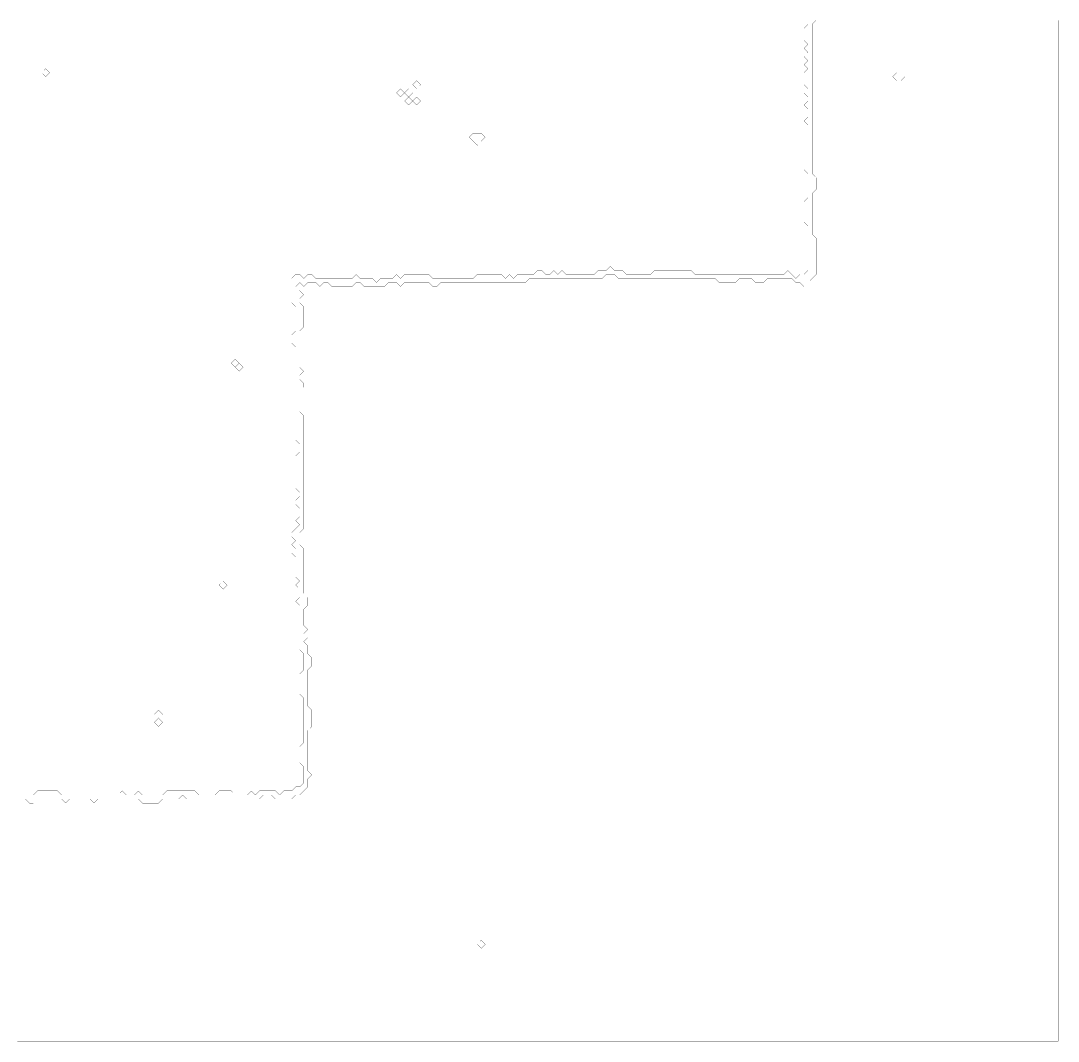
# Model space of a CAD drawing. Header units: metres. Extents: x 0 to 4862, y -4862 to 0.
# Drawn here: x 2415 to 4862, y -4862 to -2456 of the extents above; entities that cross this region are included whole.
import ezdxf

# ---------------------------------------------------------------- set-up
doc = ezdxf.new("R2010")
doc.units = ezdxf.units.M
doc.layers.add('conductor', color=1, linetype='Continuous')
doc.layers.add('substrate', color=5, linetype='Continuous')

msp = doc.modelspace()

# ---------------------------------------------------------------- linework, layer by layer
at = {"layer": 'conductor', "const_width": 0.5}
msp.add_lwpolyline([(2407, -4281.2), (2416.5, -4281.2), (2426, -4281.2), (2435.5, -4281.2), (2445, -4281.2), (2454.5, -4271.6), (2464, -4271.6), (2473.6, -4271.6), (2483.1, -4271.6), (2492.6, -4271.6), (2502.1, -4271.6), (2511.6, -4281.2), (2521.1, -4281.2), (2530.6, -4281.2), (2540.2, -4281.2), (2549.7, -4281.2), (2559.2, -4281.2), (2568.7, -4281.2), (2578.2, -4281.2), (2587.7, -4281.2), (2597.2, -4281.2), (2606.7, -4281.2), (2616.3, -4281.2), (2625.8, -4281.2), (2635.3, -4281.2), (2644.8, -4281.2), (2654.3, -4271.6), (2663.8, -4281.2), (2673.3, -4281.2), (2682.9, -4281.2), (2692.4, -4271.6), (2701.9, -4281.2), (2711.4, -4281.2), (2720.9, -4281.2), (2730.4, -4281.2), (2739.9, -4281.2), (2749.5, -4281.2), (2759, -4271.6), (2768.5, -4271.6), (2778, -4271.6), (2787.5, -4271.6), (2797, -4271.6), (2806.5, -4271.6), (2816, -4271.6), (2825.6, -4271.6), (2835.1, -4281.2), (2844.6, -4281.2), (2854.1, -4281.2), (2863.6, -4281.2), (2873.1, -4281.2), (2882.6, -4271.6), (2892.2, -4271.6), (2901.7, -4271.6), (2911.2, -4271.6), (2920.7, -4281.2), (2930.2, -4281.2), (2939.7, -4281.2), (2949.2, -4281.2), (2958.8, -4271.6), (2968.3, -4281.2), (2977.8, -4271.6), (2987.3, -4271.6), (2996.8, -4271.6), (3006.3, -4271.6), (3015.8, -4271.6), (3025.3, -4281.2), (3034.9, -4271.6), (3044.4, -4271.6), (3053.9, -4271.6), (3063.4, -4262.1), (3072.9, -4262.1), (3082.4, -4252.6), (3082.4, -4243.1), (3082.4, -4233.6), (3082.4, -4224.1), (3082.4, -4214.6), (3072.9, -4205), (3072.9, -4195.5), (3072.9, -4186), (3072.9, -4176.5), (3072.9, -4167), (3082.4, -4157.5), (3082.4, -4148), (3082.4, -4138.4), (3082.4, -4128.9), (3082.4, -4119.4), (3082.4, -4109.9), (3082.4, -4100.4), (3082.4, -4090.9), (3082.4, -4081.4), (3082.4, -4071.9), (3082.4, -4062.3), (3082.4, -4052.8), (3072.9, -4043.3), (3072.9, -4033.8), (3072.9, -4024.3), (3072.9, -4014.8), (3072.9, -4005.3), (3072.9, -3995.7), (3082.4, -3986.2), (3082.4, -3976.7), (3082.4, -3967.2), (3082.4, -3957.7), (3082.4, -3948.2), (3072.9, -3938.7), (3072.9, -3929.1), (3072.9, -3919.6), (3072.9, -3910.1), (3072.9, -3900.6), (3072.9, -3891.1), (3072.9, -3881.6), (3072.9, -3872.1), (3072.9, -3862.6), (3072.9, -3853), (3072.9, -3843.5), (3072.9, -3834), (3063.4, -3824.5), (3072.9, -3815), (3072.9, -3805.5), (3072.9, -3796), (3063.4, -3786.4), (3072.9, -3776.9), (3063.4, -3767.4), (3063.4, -3757.9), (3063.4, -3748.4), (3063.4, -3738.9), (3063.4, -3729.4), (3063.4, -3719.8), (3053.9, -3710.3), (3063.4, -3700.8), (3053.9, -3691.3), (3063.4, -3681.8), (3053.9, -3672.3), (3053.9, -3662.8), (3063.4, -3653.2), (3072.9, -3643.7), (3063.4, -3634.2), (3072.9, -3624.7), (3072.9, -3615.2), (3072.9, -3605.7), (3063.4, -3596.2), (3063.4, -3586.7), (3072.9, -3577.1), (3072.9, -3567.6), (3063.4, -3558.1), (3063.4, -3548.6), (3063.4, -3539.1), (3063.4, -3529.6), (3063.4, -3520.1), (3063.4, -3510.5), (3063.4, -3501), (3063.4, -3491.5), (3063.4, -3482), (3072.9, -3472.5), (3072.9, -3463), (3072.9, -3453.5), (3063.4, -3443.9), (3063.4, -3434.4), (3063.4, -3424.9), (3063.4, -3415.4), (3063.4, -3405.9), (3063.4, -3396.4), (3063.4, -3386.9), (3063.4, -3377.4), (3063.4, -3367.8), (3063.4, -3358.3), (3063.4, -3348.8), (3063.4, -3339.3), (3063.4, -3329.8), (3063.4, -3320.3), (3063.4, -3310.8), (3063.4, -3301.2), (3063.4, -3291.7), (3063.4, -3282.2), (3063.4, -3272.7), (3063.4, -3263.2), (3063.4, -3253.7), (3063.4, -3244.2), (3063.4, -3234.6), (3063.4, -3225.1), (3053.9, -3215.6), (3053.9, -3206.1), (3053.9, -3196.6), (3063.4, -3187.1), (3063.4, -3177.6), (3063.4, -3168.1), (3063.4, -3158.5), (3063.4, -3149), (3063.4, -3139.5), (3063.4, -3130), (3053.9, -3120.5), (3053.9, -3111), (3053.9, -3101.5), (3053.9, -3091.9), (3053.9, -3082.4), (3053.9, -3072.9), (3053.9, -3063.4), (3063.4, -3053.9), (3072.9, -3053.9), (3082.4, -3063.4), (3091.9, -3053.9), (3101.5, -3053.9), (3111, -3063.4), (3120.5, -3063.4), (3130, -3063.4), (3139.5, -3063.4), (3149, -3063.4), (3158.5, -3063.4), (3168.1, -3063.4), (3177.6, -3063.4), (3187.1, -3063.4), (3196.6, -3063.4), (3206.1, -3053.9), (3215.6, -3063.4), (3225.1, -3063.4), (3234.6, -3063.4), (3244.2, -3063.4), (3253.7, -3072.9), (3263.2, -3063.4), (3272.7, -3063.4), (3282.2, -3063.4), (3291.7, -3063.4), (3301.2, -3053.9), (3310.8, -3063.4), (3320.3, -3053.9), (3329.8, -3053.9), (3339.3, -3053.9), (3348.8, -3053.9), (3358.3, -3053.9), (3367.8, -3053.9), (3377.4, -3053.9), (3386.9, -3063.4), (3396.4, -3063.4), (3405.9, -3063.4), (3415.4, -3063.4), (3424.9, -3063.4), (3434.4, -3063.4), (3443.9, -3063.4), (3453.5, -3063.4), (3463, -3063.4), (3472.5, -3063.4), (3482, -3063.4), (3491.5, -3053.9), (3501, -3053.9), (3510.5, -3053.9), (3520.1, -3053.9), (3529.6, -3053.9), (3539.1, -3053.9), (3548.6, -3053.9), (3558.1, -3063.4), (3567.6, -3053.9), (3577.1, -3063.4), (3586.7, -3053.9), (3596.2, -3053.9), (3605.7, -3053.9), (3615.2, -3053.9), (3624.7, -3053.9), (3634.2, -3044.4), (3643.7, -3044.4), (3653.2, -3053.9), (3662.8, -3053.9), (3672.3, -3044.4), (3681.8, -3053.9), (3691.3, -3044.4), (3700.8, -3053.9), (3710.3, -3053.9), (3719.8, -3053.9), (3729.4, -3053.9), (3738.9, -3053.9), (3748.4, -3053.9), (3757.9, -3053.9), (3767.4, -3053.9), (3776.9, -3044.4), (3786.4, -3044.4), (3796, -3044.4), (3805.5, -3034.9), (3815, -3044.4), (3824.5, -3044.4), (3834, -3044.4), (3843.5, -3053.9), (3853, -3053.9), (3862.6, -3053.9), (3872.1, -3053.9), (3881.6, -3053.9), (3891.1, -3053.9), (3900.6, -3053.9), (3910.1, -3044.4), (3919.6, -3044.4), (3929.1, -3044.4), (3938.7, -3044.4), (3948.2, -3044.4), (3957.7, -3044.4), (3967.2, -3044.4), (3976.7, -3044.4), (3986.2, -3044.4), (3995.7, -3044.4), (4005.3, -3053.9), (4014.8, -3053.9), (4024.3, -3053.9), (4033.8, -3053.9), (4043.3, -3053.9), (4052.8, -3053.9), (4062.3, -3053.9), (4071.9, -3053.9), (4081.4, -3053.9), (4090.9, -3053.9), (4100.4, -3053.9), (4109.9, -3053.9), (4119.4, -3053.9), (4128.9, -3053.9), (4138.4, -3053.9), (4148, -3053.9), (4157.5, -3053.9), (4167, -3053.9), (4176.5, -3053.9), (4186, -3053.9), (4195.5, -3053.9), (4205, -3053.9), (4214.6, -3053.9), (4224.1, -3044.4), (4233.6, -3053.9), (4243.1, -3063.4), (4252.6, -3053.9), (4262.1, -3063.4), (4262.1, -3053.9), (4271.6, -3044.4), (4271.6, -3034.9), (4271.6, -3025.3), (4271.6, -3015.8), (4271.6, -3006.3), (4271.6, -2996.8), (4271.6, -2987.3), (4271.6, -2977.8), (4271.6, -2968.3), (4271.6, -2958.8), (4271.6, -2949.2), (4271.6, -2939.7), (4262.1, -2930.2), (4262.1, -2920.7), (4262.1, -2911.2), (4262.1, -2901.7), (4262.1, -2892.2), (4262.1, -2882.6), (4271.6, -2873.1), (4271.6, -2863.6), (4271.6, -2854.1), (4271.6, -2844.6), (4271.6, -2835.1), (4271.6, -2825.6), (4271.6, -2816), (4262.1, -2806.5), (4262.1, -2797), (4262.1, -2787.5), (4262.1, -2778), (4262.1, -2768.5), (4262.1, -2759), (4262.1, -2749.5), (4262.1, -2739.9), (4262.1, -2730.4), (4262.1, -2720.9), (4271.6, -2711.4), (4271.6, -2701.9), (4262.1, -2692.4), (4271.6, -2682.9), (4271.6, -2673.3), (4271.6, -2663.8), (4262.1, -2654.3), (4271.6, -2644.8), (4271.6, -2635.3), (4262.1, -2625.8), (4271.6, -2616.3), (4262.1, -2606.7), (4262.1, -2597.2), (4262.1, -2587.7), (4262.1, -2578.2), (4271.6, -2568.7), (4262.1, -2559.2), (4271.6, -2549.7), (4262.1, -2540.2), (4271.6, -2530.6), (4262.1, -2521.1), (4271.6, -2511.6), (4262.1, -2502.1), (4262.1, -2492.6), (4262.1, -2483.1), (4262.1, -2473.6), (4271.6, -2464), (4271.6, -2454.5)], dxfattribs=at)
for points in [[(2464, -2578.2), (2473.6, -2568.7), (2483.1, -2578.2), (2473.6, -2587.7)], [(3301.2, -2625.8), (3310.8, -2616.3), (3320.3, -2625.8), (3310.8, -2635.3)], [(3320.3, -2625.8), (3329.8, -2616.3), (3339.3, -2625.8), (3329.8, -2635.3)], [(3339.3, -2606.7), (3348.8, -2597.2), (3358.3, -2606.7), (3348.8, -2616.3)], [(3320.3, -2644.8), (3329.8, -2635.3), (3339.3, -2644.8), (3329.8, -2654.3)], [(3339.3, -2644.8), (3348.8, -2635.3), (3358.3, -2644.8), (3348.8, -2654.3)], [(3472.5, -2730.4), (3482, -2720.9), (3491.5, -2720.9), (3501, -2720.9), (3510.5, -2730.4), (3501, -2739.9), (3491.5, -2749.5), (3482, -2739.9)], [(2911.2, -3263.2), (2920.7, -3253.7), (2930.2, -3263.2), (2920.7, -3272.7)], [(2920.7, -3272.7), (2930.2, -3263.2), (2939.7, -3272.7), (2930.2, -3282.2)], [(2882.6, -3786.4), (2892.2, -3776.9), (2901.7, -3786.4), (2892.2, -3796)], [(2730.4, -4090.9), (2739.9, -4081.4), (2749.5, -4090.9), (2739.9, -4100.4)], [(2730.4, -4109.9), (2739.9, -4100.4), (2749.5, -4109.9), (2739.9, -4119.4)]]:
    msp.add_lwpolyline(points, close=True, dxfattribs=at)
at = {"layer": 'substrate', "const_width": 0.5}
for points in [[(2407, -4861.5), (2416.5, -4861.5), (2426, -4861.5), (2435.5, -4861.5), (2445, -4861.5), (2454.5, -4861.5), (2464, -4861.5), (2473.6, -4861.5), (2483.1, -4861.5), (2492.6, -4861.5), (2502.1, -4861.5), (2511.6, -4861.5), (2521.1, -4861.5), (2530.6, -4861.5), (2540.2, -4861.5), (2549.7, -4861.5), (2559.2, -4861.5), (2568.7, -4861.5), (2578.2, -4861.5), (2587.7, -4861.5), (2597.2, -4861.5), (2606.7, -4861.5), (2616.3, -4861.5), (2625.8, -4861.5), (2635.3, -4861.5), (2644.8, -4861.5), (2654.3, -4861.5), (2663.8, -4861.5), (2673.3, -4861.5), (2682.9, -4861.5), (2692.4, -4861.5), (2701.9, -4861.5), (2711.4, -4861.5), (2720.9, -4861.5), (2730.4, -4861.5), (2739.9, -4861.5), (2749.5, -4861.5), (2759, -4861.5), (2768.5, -4861.5), (2778, -4861.5), (2787.5, -4861.5), (2797, -4861.5), (2806.5, -4861.5), (2816, -4861.5), (2825.6, -4861.5), (2835.1, -4861.5), (2844.6, -4861.5), (2854.1, -4861.5), (2863.6, -4861.5), (2873.1, -4861.5), (2882.6, -4861.5), (2892.2, -4861.5), (2901.7, -4861.5), (2911.2, -4861.5), (2920.7, -4861.5), (2930.2, -4861.5), (2939.7, -4861.5), (2949.2, -4861.5), (2958.8, -4861.5), (2968.3, -4861.5), (2977.8, -4861.5), (2987.3, -4861.5), (2996.8, -4861.5), (3006.3, -4861.5), (3015.8, -4861.5), (3025.3, -4861.5), (3034.9, -4861.5), (3044.4, -4861.5), (3053.9, -4861.5), (3063.4, -4861.5), (3072.9, -4861.5), (3082.4, -4861.5), (3091.9, -4861.5), (3101.5, -4861.5), (3111, -4861.5), (3120.5, -4861.5), (3130, -4861.5), (3139.5, -4861.5), (3149, -4861.5), (3158.5, -4861.5), (3168.1, -4861.5), (3177.6, -4861.5), (3187.1, -4861.5), (3196.6, -4861.5), (3206.1, -4861.5), (3215.6, -4861.5), (3225.1, -4861.5), (3234.6, -4861.5), (3244.2, -4861.5), (3253.7, -4861.5), (3263.2, -4861.5), (3272.7, -4861.5), (3282.2, -4861.5), (3291.7, -4861.5), (3301.2, -4861.5), (3310.8, -4861.5), (3320.3, -4861.5), (3329.8, -4861.5), (3339.3, -4861.5), (3348.8, -4861.5), (3358.3, -4861.5), (3367.8, -4861.5), (3377.4, -4861.5), (3386.9, -4861.5), (3396.4, -4861.5), (3405.9, -4861.5), (3415.4, -4861.5), (3424.9, -4861.5), (3434.4, -4861.5), (3443.9, -4861.5), (3453.5, -4861.5), (3463, -4861.5), (3472.5, -4861.5), (3482, -4861.5), (3491.5, -4861.5), (3501, -4861.5), (3510.5, -4861.5), (3520.1, -4861.5), (3529.6, -4861.5), (3539.1, -4861.5), (3548.6, -4861.5), (3558.1, -4861.5), (3567.6, -4861.5), (3577.1, -4861.5), (3586.7, -4861.5), (3596.2, -4861.5), (3605.7, -4861.5), (3615.2, -4861.5), (3624.7, -4861.5), (3634.2, -4861.5), (3643.7, -4861.5), (3653.2, -4861.5), (3662.8, -4861.5), (3672.3, -4861.5), (3681.8, -4861.5), (3691.3, -4861.5), (3700.8, -4861.5), (3710.3, -4861.5), (3719.8, -4861.5), (3729.4, -4861.5), (3738.9, -4861.5), (3748.4, -4861.5), (3757.9, -4861.5), (3767.4, -4861.5), (3776.9, -4861.5), (3786.4, -4861.5), (3796, -4861.5), (3805.5, -4861.5), (3815, -4861.5), (3824.5, -4861.5), (3834, -4861.5), (3843.5, -4861.5), (3853, -4861.5), (3862.6, -4861.5), (3872.1, -4861.5), (3881.6, -4861.5), (3891.1, -4861.5), (3900.6, -4861.5), (3910.1, -4861.5), (3919.6, -4861.5), (3929.1, -4861.5), (3938.7, -4861.5), (3948.2, -4861.5), (3957.7, -4861.5), (3967.2, -4861.5), (3976.7, -4861.5), (3986.2, -4861.5), (3995.7, -4861.5), (4005.3, -4861.5), (4014.8, -4861.5), (4024.3, -4861.5), (4033.8, -4861.5), (4043.3, -4861.5), (4052.8, -4861.5), (4062.3, -4861.5), (4071.9, -4861.5), (4081.4, -4861.5), (4090.9, -4861.5), (4100.4, -4861.5), (4109.9, -4861.5), (4119.4, -4861.5), (4128.9, -4861.5), (4138.4, -4861.5), (4148, -4861.5), (4157.5, -4861.5), (4167, -4861.5), (4176.5, -4861.5), (4186, -4861.5), (4195.5, -4861.5), (4205, -4861.5), (4214.6, -4861.5), (4224.1, -4861.5), (4233.6, -4861.5), (4243.1, -4861.5), (4252.6, -4861.5), (4262.1, -4861.5), (4271.6, -4861.5), (4281.2, -4861.5), (4290.7, -4861.5), (4300.2, -4861.5), (4309.7, -4861.5), (4319.2, -4861.5), (4328.7, -4861.5), (4338.2, -4861.5), (4347.7, -4861.5), (4357.3, -4861.5), (4366.8, -4861.5), (4376.3, -4861.5), (4385.8, -4861.5), (4395.3, -4861.5), (4404.8, -4861.5), (4414.3, -4861.5), (4423.9, -4861.5), (4433.4, -4861.5), (4442.9, -4861.5), (4452.4, -4861.5), (4461.9, -4861.5), (4471.4, -4861.5), (4480.9, -4861.5), (4490.5, -4861.5), (4500, -4861.5), (4509.5, -4861.5), (4519, -4861.5), (4528.5, -4861.5), (4538, -4861.5), (4547.5, -4861.5), (4557, -4861.5), (4566.6, -4861.5), (4576.1, -4861.5), (4585.6, -4861.5), (4595.1, -4861.5), (4604.6, -4861.5), (4614.1, -4861.5), (4623.6, -4861.5), (4633.2, -4861.5), (4642.7, -4861.5), (4652.2, -4861.5), (4661.7, -4861.5), (4671.2, -4861.5), (4680.7, -4861.5), (4690.2, -4861.5), (4699.8, -4861.5), (4709.3, -4861.5), (4718.8, -4861.5), (4728.3, -4861.5), (4737.8, -4861.5), (4747.3, -4861.5), (4756.8, -4861.5), (4766.3, -4861.5), (4775.9, -4861.5), (4785.4, -4861.5), (4794.9, -4861.5), (4804.4, -4861.5), (4813.9, -4861.5), (4823.4, -4861.5), (4832.9, -4861.5), (4842.5, -4861.5), (4852, -4861.5), (4861.5, -4861.5), (4861.5, -4852), (4861.5, -4842.5), (4861.5, -4832.9), (4861.5, -4823.4), (4861.5, -4813.9), (4861.5, -4804.4), (4861.5, -4794.9), (4861.5, -4785.4), (4861.5, -4775.9), (4861.5, -4766.3), (4861.5, -4756.8), (4861.5, -4747.3), (4861.5, -4737.8), (4861.5, -4728.3), (4861.5, -4718.8), (4861.5, -4709.3), (4861.5, -4699.8), (4861.5, -4690.2), (4861.5, -4680.7), (4861.5, -4671.2), (4861.5, -4661.7), (4861.5, -4652.2), (4861.5, -4642.7), (4861.5, -4633.2), (4861.5, -4623.6), (4861.5, -4614.1), (4861.5, -4604.6), (4861.5, -4595.1), (4861.5, -4585.6), (4861.5, -4576.1), (4861.5, -4566.6), (4861.5, -4557), (4861.5, -4547.5), (4861.5, -4538), (4861.5, -4528.5), (4861.5, -4519), (4861.5, -4509.5), (4861.5, -4500), (4861.5, -4490.5), (4861.5, -4480.9), (4861.5, -4471.4), (4861.5, -4461.9), (4861.5, -4452.4), (4861.5, -4442.9), (4861.5, -4433.4), (4861.5, -4423.9), (4861.5, -4414.3), (4861.5, -4404.8), (4861.5, -4395.3), (4861.5, -4385.8), (4861.5, -4376.3), (4861.5, -4366.8), (4861.5, -4357.3), (4861.5, -4347.7), (4861.5, -4338.2), (4861.5, -4328.7), (4861.5, -4319.2), (4861.5, -4309.7), (4861.5, -4300.2), (4861.5, -4290.7), (4861.5, -4281.2), (4861.5, -4271.6), (4861.5, -4262.1), (4861.5, -4252.6), (4861.5, -4243.1), (4861.5, -4233.6), (4861.5, -4224.1), (4861.5, -4214.6), (4861.5, -4205), (4861.5, -4195.5), (4861.5, -4186), (4861.5, -4176.5), (4861.5, -4167), (4861.5, -4157.5), (4861.5, -4148), (4861.5, -4138.4), (4861.5, -4128.9), (4861.5, -4119.4), (4861.5, -4109.9), (4861.5, -4100.4), (4861.5, -4090.9), (4861.5, -4081.4), (4861.5, -4071.9), (4861.5, -4062.3), (4861.5, -4052.8), (4861.5, -4043.3), (4861.5, -4033.8), (4861.5, -4024.3), (4861.5, -4014.8), (4861.5, -4005.3), (4861.5, -3995.7), (4861.5, -3986.2), (4861.5, -3976.7), (4861.5, -3967.2), (4861.5, -3957.7), (4861.5, -3948.2), (4861.5, -3938.7), (4861.5, -3929.1), (4861.5, -3919.6), (4861.5, -3910.1), (4861.5, -3900.6), (4861.5, -3891.1), (4861.5, -3881.6), (4861.5, -3872.1), (4861.5, -3862.6), (4861.5, -3853), (4861.5, -3843.5), (4861.5, -3834), (4861.5, -3824.5), (4861.5, -3815), (4861.5, -3805.5), (4861.5, -3796), (4861.5, -3786.4), (4861.5, -3776.9), (4861.5, -3767.4), (4861.5, -3757.9), (4861.5, -3748.4), (4861.5, -3738.9), (4861.5, -3729.4), (4861.5, -3719.8), (4861.5, -3710.3), (4861.5, -3700.8), (4861.5, -3691.3), (4861.5, -3681.8), (4861.5, -3672.3), (4861.5, -3662.8), (4861.5, -3653.2), (4861.5, -3643.7), (4861.5, -3634.2), (4861.5, -3624.7), (4861.5, -3615.2), (4861.5, -3605.7), (4861.5, -3596.2), (4861.5, -3586.7), (4861.5, -3577.1), (4861.5, -3567.6), (4861.5, -3558.1), (4861.5, -3548.6), (4861.5, -3539.1), (4861.5, -3529.6), (4861.5, -3520.1), (4861.5, -3510.5), (4861.5, -3501), (4861.5, -3491.5), (4861.5, -3482), (4861.5, -3472.5), (4861.5, -3463), (4861.5, -3453.5), (4861.5, -3443.9), (4861.5, -3434.4), (4861.5, -3424.9), (4861.5, -3415.4), (4861.5, -3405.9), (4861.5, -3396.4), (4861.5, -3386.9), (4861.5, -3377.4), (4861.5, -3367.8), (4861.5, -3358.3), (4861.5, -3348.8), (4861.5, -3339.3), (4861.5, -3329.8), (4861.5, -3320.3), (4861.5, -3310.8), (4861.5, -3301.2), (4861.5, -3291.7), (4861.5, -3282.2), (4861.5, -3272.7), (4861.5, -3263.2), (4861.5, -3253.7), (4861.5, -3244.2), (4861.5, -3234.6), (4861.5, -3225.1), (4861.5, -3215.6), (4861.5, -3206.1), (4861.5, -3196.6), (4861.5, -3187.1), (4861.5, -3177.6), (4861.5, -3168.1), (4861.5, -3158.5), (4861.5, -3149), (4861.5, -3139.5), (4861.5, -3130), (4861.5, -3120.5), (4861.5, -3111), (4861.5, -3101.5), (4861.5, -3091.9), (4861.5, -3082.4), (4861.5, -3072.9), (4861.5, -3063.4), (4861.5, -3053.9), (4861.5, -3044.4), (4861.5, -3034.9), (4861.5, -3025.3), (4861.5, -3015.8), (4861.5, -3006.3), (4861.5, -2996.8), (4861.5, -2987.3), (4861.5, -2977.8), (4861.5, -2968.3), (4861.5, -2958.8), (4861.5, -2949.2), (4861.5, -2939.7), (4861.5, -2930.2), (4861.5, -2920.7), (4861.5, -2911.2), (4861.5, -2901.7), (4861.5, -2892.2), (4861.5, -2882.6), (4861.5, -2873.1), (4861.5, -2863.6), (4861.5, -2854.1), (4861.5, -2844.6), (4861.5, -2835.1), (4861.5, -2825.6), (4861.5, -2816), (4861.5, -2806.5), (4861.5, -2797), (4861.5, -2787.5), (4861.5, -2778), (4861.5, -2768.5), (4861.5, -2759), (4861.5, -2749.5), (4861.5, -2739.9), (4861.5, -2730.4), (4861.5, -2720.9), (4861.5, -2711.4), (4861.5, -2701.9), (4861.5, -2692.4), (4861.5, -2682.9), (4861.5, -2673.3), (4861.5, -2663.8), (4861.5, -2654.3), (4861.5, -2644.8), (4861.5, -2635.3), (4861.5, -2625.8), (4861.5, -2616.3), (4861.5, -2606.7), (4861.5, -2597.2), (4861.5, -2587.7), (4861.5, -2578.2), (4861.5, -2568.7), (4861.5, -2559.2), (4861.5, -2549.7), (4861.5, -2540.2), (4861.5, -2530.6), (4861.5, -2521.1), (4861.5, -2511.6), (4861.5, -2502.1), (4861.5, -2492.6), (4861.5, -2483.1), (4861.5, -2473.6), (4861.5, -2464), (4861.5, -2454.5)], [(4290.7, -2454.5), (4281.2, -2464), (4281.2, -2473.6), (4281.2, -2483.1), (4281.2, -2492.6), (4281.2, -2502.1), (4281.2, -2511.6), (4281.2, -2521.1), (4281.2, -2530.6), (4281.2, -2540.2), (4281.2, -2549.7), (4281.2, -2559.2), (4281.2, -2568.7), (4281.2, -2578.2), (4281.2, -2587.7), (4281.2, -2597.2), (4281.2, -2606.7), (4281.2, -2616.3), (4281.2, -2625.8), (4281.2, -2635.3), (4281.2, -2644.8), (4281.2, -2654.3), (4281.2, -2663.8), (4281.2, -2673.3), (4281.2, -2682.9), (4281.2, -2692.4), (4281.2, -2701.9), (4281.2, -2711.4), (4281.2, -2720.9), (4281.2, -2730.4), (4281.2, -2739.9), (4281.2, -2749.5), (4281.2, -2759), (4281.2, -2768.5), (4281.2, -2778), (4281.2, -2787.5), (4281.2, -2797), (4281.2, -2806.5), (4281.2, -2816), (4290.7, -2825.6), (4290.7, -2835.1), (4290.7, -2844.6), (4290.7, -2854.1), (4281.2, -2863.6), (4281.2, -2873.1), (4281.2, -2882.6), (4281.2, -2892.2), (4281.2, -2901.7), (4281.2, -2911.2), (4281.2, -2920.7), (4281.2, -2930.2), (4281.2, -2939.7), (4281.2, -2949.2), (4281.2, -2958.8), (4290.7, -2968.3), (4290.7, -2977.8), (4290.7, -2987.3), (4290.7, -2996.8), (4290.7, -3006.3), (4290.7, -3015.8), (4290.7, -3025.3), (4290.7, -3034.9), (4290.7, -3044.4), (4290.7, -3053.9), (4281.2, -3063.4), (4271.6, -3072.9), (4262.1, -3082.4), (4252.6, -3072.9), (4243.1, -3072.9), (4233.6, -3063.4), (4224.1, -3063.4), (4214.6, -3063.4), (4205, -3063.4), (4195.5, -3063.4), (4186, -3063.4), (4176.5, -3063.4), (4167, -3072.9), (4157.5, -3072.9), (4148, -3072.9), (4138.4, -3063.4), (4128.9, -3063.4), (4119.4, -3063.4), (4109.9, -3063.4), (4100.4, -3072.9), (4090.9, -3072.9), (4081.4, -3072.9), (4071.9, -3072.9), (4062.3, -3072.9), (4052.8, -3063.4), (4043.3, -3063.4), (4033.8, -3063.4), (4024.3, -3063.4), (4014.8, -3063.4), (4005.3, -3063.4), (3995.7, -3063.4), (3986.2, -3063.4), (3976.7, -3063.4), (3967.2, -3063.4), (3957.7, -3063.4), (3948.2, -3063.4), (3938.7, -3063.4), (3929.1, -3063.4), (3919.6, -3063.4), (3910.1, -3063.4), (3900.6, -3063.4), (3891.1, -3063.4), (3881.6, -3063.4), (3872.1, -3063.4), (3862.6, -3063.4), (3853, -3063.4), (3843.5, -3063.4), (3834, -3063.4), (3824.5, -3063.4), (3815, -3053.9), (3805.5, -3053.9), (3796, -3053.9), (3786.4, -3063.4), (3776.9, -3063.4), (3767.4, -3063.4), (3757.9, -3063.4), (3748.4, -3063.4), (3738.9, -3063.4), (3729.4, -3063.4), (3719.8, -3063.4), (3710.3, -3063.4), (3700.8, -3063.4), (3691.3, -3063.4), (3681.8, -3063.4), (3672.3, -3063.4), (3662.8, -3063.4), (3653.2, -3063.4), (3643.7, -3063.4), (3634.2, -3063.4), (3624.7, -3063.4), (3615.2, -3063.4), (3605.7, -3072.9), (3596.2, -3072.9), (3586.7, -3072.9), (3577.1, -3072.9), (3567.6, -3072.9), (3558.1, -3072.9), (3548.6, -3072.9), (3539.1, -3072.9), (3529.6, -3072.9), (3520.1, -3072.9), (3510.5, -3072.9), (3501, -3072.9), (3491.5, -3072.9), (3482, -3072.9), (3472.5, -3072.9), (3463, -3072.9), (3453.5, -3072.9), (3443.9, -3072.9), (3434.4, -3072.9), (3424.9, -3072.9), (3415.4, -3072.9), (3405.9, -3072.9), (3396.4, -3082.4), (3386.9, -3082.4), (3377.4, -3072.9), (3367.8, -3072.9), (3358.3, -3072.9), (3348.8, -3072.9), (3339.3, -3072.9), (3329.8, -3072.9), (3320.3, -3072.9), (3310.8, -3082.4), (3301.2, -3072.9), (3291.7, -3072.9), (3282.2, -3072.9), (3272.7, -3082.4), (3263.2, -3082.4), (3253.7, -3082.4), (3244.2, -3082.4), (3234.6, -3082.4), (3225.1, -3082.4), (3215.6, -3072.9), (3206.1, -3072.9), (3196.6, -3082.4), (3187.1, -3082.4), (3177.6, -3082.4), (3168.1, -3082.4), (3158.5, -3082.4), (3149, -3082.4), (3139.5, -3072.9), (3130, -3072.9), (3120.5, -3082.4), (3111, -3072.9), (3101.5, -3072.9), (3091.9, -3072.9), (3082.4, -3082.4), (3072.9, -3072.9), (3063.4, -3082.4), (3072.9, -3091.9), (3082.4, -3101.5), (3072.9, -3111), (3072.9, -3120.5), (3082.4, -3130), (3082.4, -3139.5), (3082.4, -3149), (3082.4, -3158.5), (3082.4, -3168.1), (3082.4, -3177.6), (3072.9, -3187.1), (3072.9, -3196.6), (3072.9, -3206.1), (3072.9, -3215.6), (3072.9, -3225.1), (3072.9, -3234.6), (3072.9, -3244.2), (3072.9, -3253.7), (3072.9, -3263.2), (3072.9, -3272.7), (3082.4, -3282.2), (3072.9, -3291.7), (3072.9, -3301.2), (3082.4, -3310.8), (3082.4, -3320.3), (3072.9, -3329.8), (3072.9, -3339.3), (3072.9, -3348.8), (3072.9, -3358.3), (3072.9, -3367.8), (3072.9, -3377.4), (3082.4, -3386.9), (3082.4, -3396.4), (3082.4, -3405.9), (3082.4, -3415.4), (3082.4, -3424.9), (3082.4, -3434.4), (3082.4, -3443.9), (3082.4, -3453.5), (3082.4, -3463), (3082.4, -3472.5), (3082.4, -3482), (3082.4, -3491.5), (3082.4, -3501), (3082.4, -3510.5), (3082.4, -3520.1), (3082.4, -3529.6), (3082.4, -3539.1), (3082.4, -3548.6), (3082.4, -3558.1), (3082.4, -3567.6), (3082.4, -3577.1), (3082.4, -3586.7), (3082.4, -3596.2), (3082.4, -3605.7), (3082.4, -3615.2), (3082.4, -3624.7), (3082.4, -3634.2), (3082.4, -3643.7), (3082.4, -3653.2), (3072.9, -3662.8), (3072.9, -3672.3), (3072.9, -3681.8), (3072.9, -3691.3), (3082.4, -3700.8), (3082.4, -3710.3), (3082.4, -3719.8), (3082.4, -3729.4), (3082.4, -3738.9), (3082.4, -3748.4), (3082.4, -3757.9), (3082.4, -3767.4), (3082.4, -3776.9), (3082.4, -3786.4), (3082.4, -3796), (3082.4, -3805.5), (3091.9, -3815), (3091.9, -3824.5), (3091.9, -3834), (3082.4, -3843.5), (3082.4, -3853), (3082.4, -3862.6), (3082.4, -3872.1), (3082.4, -3881.6), (3091.9, -3891.1), (3082.4, -3900.6), (3091.9, -3910.1), (3082.4, -3919.6), (3091.9, -3929.1), (3091.9, -3938.7), (3091.9, -3948.2), (3101.5, -3957.7), (3101.5, -3967.2), (3101.5, -3976.7), (3091.9, -3986.2), (3091.9, -3995.7), (3091.9, -4005.3), (3091.9, -4014.8), (3091.9, -4024.3), (3091.9, -4033.8), (3091.9, -4043.3), (3091.9, -4052.8), (3091.9, -4062.3), (3091.9, -4071.9), (3101.5, -4081.4), (3101.5, -4090.9), (3101.5, -4100.4), (3101.5, -4109.9), (3101.5, -4119.4), (3091.9, -4128.9), (3091.9, -4138.4), (3091.9, -4148), (3091.9, -4157.5), (3091.9, -4167), (3091.9, -4176.5), (3091.9, -4186), (3091.9, -4195.5), (3091.9, -4205), (3091.9, -4214.6), (3091.9, -4224.1), (3101.5, -4233.6), (3091.9, -4243.1), (3091.9, -4252.6), (3091.9, -4262.1), (3082.4, -4271.6), (3072.9, -4281.2), (3063.4, -4281.2), (3053.9, -4290.7), (3044.4, -4290.7), (3034.9, -4290.7), (3025.3, -4290.7), (3015.8, -4290.7), (3006.3, -4281.2), (2996.8, -4281.2), (2987.3, -4281.2), (2977.8, -4290.7), (2968.3, -4290.7), (2958.8, -4290.7), (2949.2, -4290.7), (2939.7, -4290.7), (2930.2, -4290.7), (2920.7, -4290.7), (2911.2, -4290.7), (2901.7, -4290.7), (2892.2, -4290.7), (2882.6, -4290.7), (2873.1, -4290.7), (2863.6, -4290.7), (2854.1, -4290.7), (2844.6, -4290.7), (2835.1, -4290.7), (2825.6, -4290.7), (2816, -4290.7), (2806.5, -4290.7), (2797, -4281.2), (2787.5, -4290.7), (2778, -4290.7), (2768.5, -4290.7), (2759, -4290.7), (2749.5, -4290.7), (2739.9, -4300.2), (2730.4, -4300.2), (2720.9, -4300.2), (2711.4, -4300.2), (2701.9, -4300.2), (2692.4, -4290.7), (2682.9, -4290.7), (2673.3, -4290.7), (2663.8, -4290.7), (2654.3, -4290.7), (2644.8, -4290.7), (2635.3, -4290.7), (2625.8, -4290.7), (2616.3, -4290.7), (2606.7, -4290.7), (2597.2, -4290.7), (2587.7, -4300.2), (2578.2, -4290.7), (2568.7, -4290.7), (2559.2, -4290.7), (2549.7, -4290.7), (2540.2, -4290.7), (2530.6, -4290.7), (2521.1, -4300.2), (2511.6, -4290.7), (2502.1, -4290.7), (2492.6, -4290.7), (2483.1, -4290.7), (2473.6, -4290.7), (2464, -4290.7), (2454.5, -4290.7), (2445, -4300.2), (2435.5, -4300.2), (2426, -4290.7), (2416.5, -4290.7), (2407, -4290.7)]]:
    msp.add_lwpolyline(points, dxfattribs=at)
for points in [[(4471.4, -2587.7), (4480.9, -2578.2), (4490.5, -2578.2), (4500, -2587.7), (4490.5, -2597.2), (4480.9, -2597.2)], [(3348.8, -2606.7)], [(3310.8, -2625.8)], [(3329.8, -2625.8)], [(3329.8, -2644.8)], [(3348.8, -2644.8)], [(3491.5, -2739.9)], [(2920.7, -3263.2)], [(2892.2, -3786.4)], [(3491.5, -4633.2), (3501, -4623.6), (3510.5, -4633.2), (3501, -4642.7)]]:
    msp.add_lwpolyline(points, close=True, dxfattribs=at)

doc.saveas('drawing.dxf')
